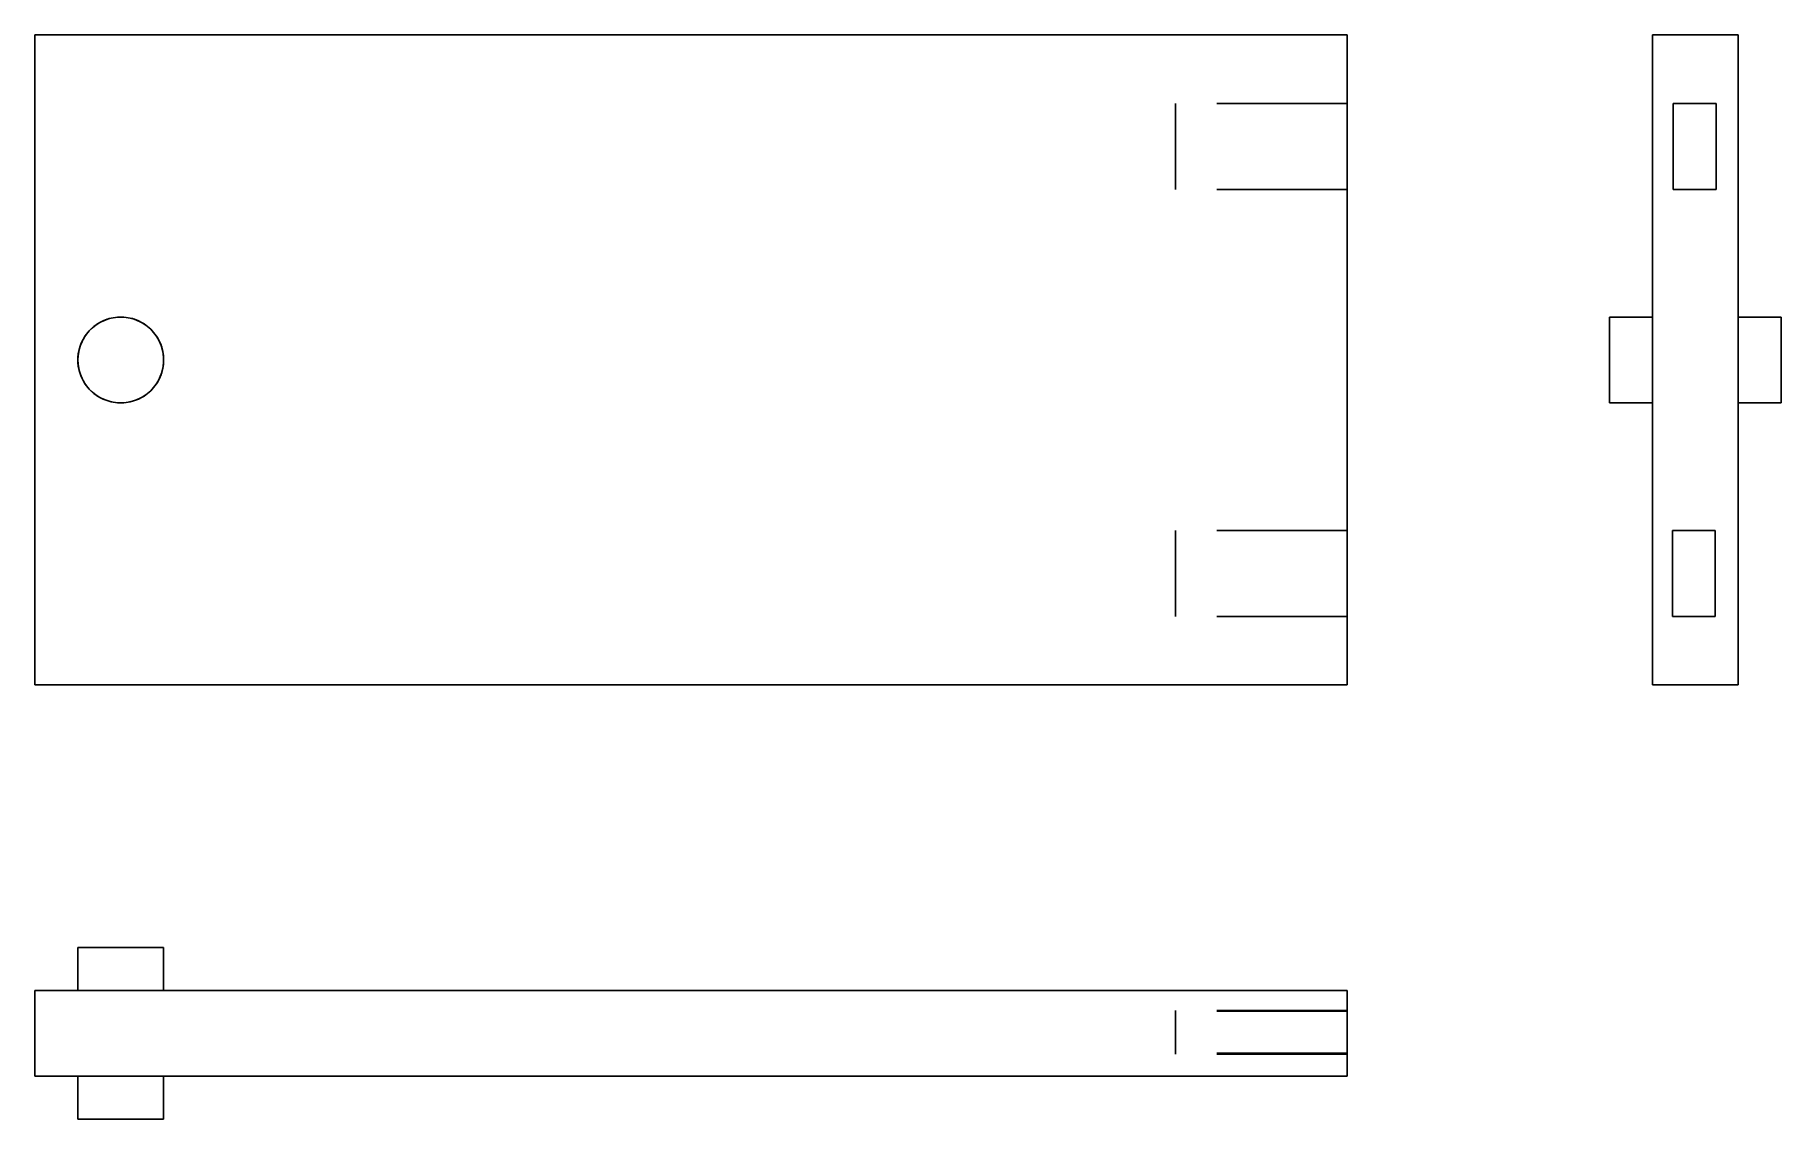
# Model space of a CAD drawing. Extents: x 0 to 1.34, y 0 to 0.83.
import ezdxf

# ---------------------------------------------------------------- set-up
doc = ezdxf.new("R2010")
doc.units = 0
doc.linetypes.add('HIDDEN', pattern=[0.050346, 0.033581, -0.016765])
for name, color, linetype in [('FRONT', 7, 'CONTINUOUS'), ('FRONT_HID', 7, 'HIDDEN'), ('LEFT', 7, 'CONTINUOUS'), ('LEFT_HID', 7, 'HIDDEN'), ('TOP', 7, 'CONTINUOUS'), ('TOP_HID', 7, 'HIDDEN')]:
    doc.layers.add(name, color=color, linetype=linetype)

msp = doc.modelspace()

# ---------------------------------------------------------------- linework, layer by layer
at = {"layer": 'FRONT'}
for p, q in [((0, 0.831953), (0, 0.333104)), ((1.006936, 0.831953), (0, 0.831953)), ((1.006936, 0.333104), (1.006936, 0.831953)), ((0.039609, 0.602411), (0.041719, 0.604926)), ((0.041719, 0.604926), (0.044069, 0.607218)), ((0.044069, 0.607218), (0.046636, 0.609265)), ((0.046636, 0.609265), (0.049394, 0.611046)), ((0.049394, 0.611046), (0.052315, 0.612543)), ((0.052315, 0.612543), (0.055371, 0.613743)), ((0.055371, 0.613743), (0.058531, 0.614632)), ((0.058531, 0.614632), (0.061764, 0.615202)), ((0.061764, 0.615202), (0.065037, 0.615447)), ((0.065037, 0.615447), (0.068319, 0.615365)), ((0.068319, 0.615365), (0.071576, 0.614957)), ((0.071576, 0.614957), (0.074777, 0.614227)), ((0.074777, 0.614227), (0.077889, 0.613181)), ((0.077889, 0.613181), (0.080881, 0.611831)), ((0.080881, 0.611831), (0.083724, 0.61019)), ((0.083724, 0.61019), (0.086389, 0.608273)), ((0.086389, 0.608273), (0.088851, 0.606101)), ((0.088851, 0.606101), (0.091083, 0.603695)), ((0.091083, 0.603695), (0.093066, 0.601078)), ((0.033297, 0.587436), (0.033947, 0.590654)), ((0.033947, 0.590654), (0.034915, 0.593791)), ((0.034915, 0.593791), (0.03619, 0.596816)), ((0.03619, 0.596816), (0.03776, 0.599699)), ((0.03776, 0.599699), (0.039609, 0.602411)), ((0.093066, 0.601078), (0.094777, 0.598277)), ((0.094777, 0.598277), (0.096202, 0.595319)), ((0.096202, 0.595319), (0.097324, 0.592234)), ((0.097324, 0.592234), (0.098134, 0.589053)), ((0.03297, 0.58417), (0.033297, 0.587436)), ((0.03297, 0.580887), (0.03297, 0.58417)), ((0.033297, 0.577621), (0.03297, 0.580887)), ((0.033947, 0.574403), (0.033297, 0.577621)), ((0.098134, 0.589053), (0.098624, 0.585807)), ((0.098624, 0.57925), (0.098134, 0.576004)), ((0.098624, 0.585807), (0.098787, 0.582528)), ((0.098787, 0.582528), (0.098624, 0.57925)), ((0.034915, 0.571266), (0.033947, 0.574403)), ((0.03619, 0.568241), (0.034915, 0.571266)), ((0.03776, 0.565358), (0.03619, 0.568241)), ((0.039609, 0.562646), (0.03776, 0.565358)), ((0.093066, 0.563979), (0.091083, 0.561362)), ((0.094777, 0.56678), (0.093066, 0.563979)), ((0.096202, 0.569738), (0.094777, 0.56678)), ((0.097324, 0.572822), (0.096202, 0.569738)), ((0.098134, 0.576004), (0.097324, 0.572822)), ((0.041719, 0.560131), (0.039609, 0.562646)), ((0.044069, 0.557839), (0.041719, 0.560131)), ((0.046636, 0.555792), (0.044069, 0.557839)), ((0.049394, 0.554011), (0.046636, 0.555792)), ((0.052315, 0.552513), (0.049394, 0.554011)), ((0.055371, 0.551314), (0.052315, 0.552513)), ((0.058531, 0.550425), (0.055371, 0.551314)), ((0.061764, 0.549855), (0.058531, 0.550425)), ((0.065037, 0.549609), (0.061764, 0.549855)), ((0.068319, 0.549691), (0.065037, 0.549609)), ((0.071576, 0.550099), (0.068319, 0.549691)), ((0.074777, 0.55083), (0.071576, 0.550099)), ((0.077889, 0.551875), (0.074777, 0.55083)), ((0.080881, 0.553226), (0.077889, 0.551875)), ((0.083724, 0.554867), (0.080881, 0.553226)), ((0.086389, 0.556783), (0.083724, 0.554867)), ((0.088851, 0.558955), (0.086389, 0.556783)), ((0.091083, 0.561362), (0.088851, 0.558955)), ((0, 0.333104), (1.006936, 0.333104))]:
    msp.add_line(p, q, dxfattribs=at)
at = {"layer": 'FRONT_HID', "linetype": 'HIDDEN'}
for p, q in [((1.006936, 0.779266), (0.87522, 0.779266)), ((0.87522, 0.779266), (0.87522, 0.713408)), ((1.006936, 0.779266), (0.87522, 0.779266)), ((0.87522, 0.713408), (0.87522, 0.779266)), ((1.006936, 0.779266), (1.006936, 0.713408)), ((1.006936, 0.713408), (1.006936, 0.779266)), ((1.006936, 0.713408), (0.87522, 0.713408)), ((1.006936, 0.713408), (0.87522, 0.713408)), ((0.040633, 0.603695), (0.038651, 0.601078)), ((0.040633, 0.603695), (0.038651, 0.601078)), ((0.042866, 0.606101), (0.040633, 0.603695)), ((0.042866, 0.606101), (0.040633, 0.603695)), ((0.045327, 0.608273), (0.042866, 0.606101)), ((0.045327, 0.608273), (0.042866, 0.606101)), ((0.047993, 0.61019), (0.045327, 0.608273)), ((0.047993, 0.61019), (0.045327, 0.608273)), ((0.050836, 0.611831), (0.047993, 0.61019)), ((0.050836, 0.611831), (0.047993, 0.61019)), ((0.053828, 0.613181), (0.050836, 0.611831)), ((0.053828, 0.613181), (0.050836, 0.611831)), ((0.05694, 0.614227), (0.053828, 0.613181)), ((0.05694, 0.614227), (0.053828, 0.613181)), ((0.06014, 0.614957), (0.05694, 0.614227)), ((0.06014, 0.614957), (0.05694, 0.614227)), ((0.063397, 0.615365), (0.06014, 0.614957)), ((0.063397, 0.615365), (0.06014, 0.614957)), ((0.066679, 0.615447), (0.063397, 0.615365)), ((0.066679, 0.615447), (0.063397, 0.615365)), ((0.069953, 0.615202), (0.066679, 0.615447)), ((0.069953, 0.615202), (0.066679, 0.615447)), ((0.073186, 0.614632), (0.069953, 0.615202)), ((0.073186, 0.614632), (0.069953, 0.615202)), ((0.076346, 0.613743), (0.073186, 0.614632)), ((0.076346, 0.613743), (0.073186, 0.614632)), ((0.079402, 0.612543), (0.076346, 0.613743)), ((0.079402, 0.612543), (0.076346, 0.613743)), ((0.082323, 0.611046), (0.079402, 0.612543)), ((0.082323, 0.611046), (0.079402, 0.612543)), ((0.08508, 0.609265), (0.082323, 0.611046)), ((0.08508, 0.609265), (0.082323, 0.611046)), ((0.087647, 0.607218), (0.08508, 0.609265)), ((0.087647, 0.607218), (0.08508, 0.609265)), ((0.089997, 0.604926), (0.087647, 0.607218)), ((0.089997, 0.604926), (0.087647, 0.607218)), ((0.092107, 0.602411), (0.089997, 0.604926)), ((0.092107, 0.602411), (0.089997, 0.604926)), ((0.034392, 0.592234), (0.033582, 0.589053)), ((0.034392, 0.592234), (0.033582, 0.589053)), ((0.035515, 0.595319), (0.034392, 0.592234)), ((0.035515, 0.595319), (0.034392, 0.592234)), ((0.036939, 0.598277), (0.035515, 0.595319)), ((0.036939, 0.598277), (0.035515, 0.595319)), ((0.038651, 0.601078), (0.036939, 0.598277)), ((0.038651, 0.601078), (0.036939, 0.598277)), ((0.093956, 0.599699), (0.092107, 0.602411)), ((0.093956, 0.599699), (0.092107, 0.602411)), ((0.095526, 0.596816), (0.093956, 0.599699)), ((0.095526, 0.596816), (0.093956, 0.599699)), ((0.096801, 0.593791), (0.095526, 0.596816)), ((0.096801, 0.593791), (0.095526, 0.596816)), ((0.097769, 0.590654), (0.096801, 0.593791)), ((0.097769, 0.590654), (0.096801, 0.593791)), ((0.09842, 0.587436), (0.097769, 0.590654)), ((0.09842, 0.587436), (0.097769, 0.590654)), ((0.033093, 0.585807), (0.032929, 0.582528)), ((0.033093, 0.585807), (0.032929, 0.582528)), ((0.032929, 0.582528), (0.033093, 0.57925)), ((0.032929, 0.582528), (0.033093, 0.57925)), ((0.033582, 0.589053), (0.033093, 0.585807)), ((0.033582, 0.589053), (0.033093, 0.585807)), ((0.033093, 0.57925), (0.033582, 0.576004)), ((0.033093, 0.57925), (0.033582, 0.576004)), ((0.097769, 0.574403), (0.09842, 0.577621)), ((0.097769, 0.574403), (0.09842, 0.577621)), ((0.098746, 0.58417), (0.09842, 0.587436)), ((0.098746, 0.58417), (0.09842, 0.587436)), ((0.09842, 0.577621), (0.098746, 0.580887)), ((0.09842, 0.577621), (0.098746, 0.580887)), ((0.098746, 0.580887), (0.098746, 0.58417)), ((0.098746, 0.580887), (0.098746, 0.58417)), ((0.033582, 0.576004), (0.034392, 0.572822)), ((0.033582, 0.576004), (0.034392, 0.572822)), ((0.034392, 0.572822), (0.035515, 0.569738)), ((0.034392, 0.572822), (0.035515, 0.569738)), ((0.035515, 0.569738), (0.036939, 0.56678)), ((0.035515, 0.569738), (0.036939, 0.56678)), ((0.036939, 0.56678), (0.038651, 0.563979)), ((0.036939, 0.56678), (0.038651, 0.563979)), ((0.038651, 0.563979), (0.040633, 0.561362)), ((0.038651, 0.563979), (0.040633, 0.561362)), ((0.092107, 0.562646), (0.093956, 0.565358)), ((0.092107, 0.562646), (0.093956, 0.565358)), ((0.093956, 0.565358), (0.095526, 0.568241)), ((0.093956, 0.565358), (0.095526, 0.568241)), ((0.095526, 0.568241), (0.096801, 0.571266)), ((0.095526, 0.568241), (0.096801, 0.571266)), ((0.096801, 0.571266), (0.097769, 0.574403)), ((0.096801, 0.571266), (0.097769, 0.574403)), ((0.040633, 0.561362), (0.042866, 0.558955)), ((0.040633, 0.561362), (0.042866, 0.558955)), ((0.042866, 0.558955), (0.045327, 0.556783)), ((0.042866, 0.558955), (0.045327, 0.556783)), ((0.045327, 0.556783), (0.047993, 0.554867)), ((0.045327, 0.556783), (0.047993, 0.554867)), ((0.047993, 0.554867), (0.050836, 0.553226)), ((0.047993, 0.554867), (0.050836, 0.553226)), ((0.050836, 0.553226), (0.053828, 0.551875)), ((0.050836, 0.553226), (0.053828, 0.551875)), ((0.053828, 0.551875), (0.05694, 0.55083)), ((0.053828, 0.551875), (0.05694, 0.55083)), ((0.05694, 0.55083), (0.06014, 0.550099)), ((0.05694, 0.55083), (0.06014, 0.550099)), ((0.06014, 0.550099), (0.063397, 0.549691)), ((0.06014, 0.550099), (0.063397, 0.549691)), ((0.063397, 0.549691), (0.066679, 0.549609)), ((0.063397, 0.549691), (0.066679, 0.549609)), ((0.066679, 0.549609), (0.069953, 0.549855)), ((0.066679, 0.549609), (0.069953, 0.549855)), ((0.069953, 0.549855), (0.073186, 0.550425)), ((0.069953, 0.549855), (0.073186, 0.550425)), ((0.073186, 0.550425), (0.076346, 0.551314)), ((0.073186, 0.550425), (0.076346, 0.551314)), ((0.076346, 0.551314), (0.079402, 0.552513)), ((0.076346, 0.551314), (0.079402, 0.552513)), ((0.079402, 0.552513), (0.082323, 0.554011)), ((0.079402, 0.552513), (0.082323, 0.554011)), ((0.082323, 0.554011), (0.08508, 0.555792)), ((0.082323, 0.554011), (0.08508, 0.555792)), ((0.08508, 0.555792), (0.087647, 0.557839)), ((0.08508, 0.555792), (0.087647, 0.557839)), ((0.087647, 0.557839), (0.089997, 0.560131)), ((0.087647, 0.557839), (0.089997, 0.560131)), ((0.089997, 0.560131), (0.092107, 0.562646)), ((0.089997, 0.560131), (0.092107, 0.562646)), ((1.006936, 0.451648), (0.87522, 0.451648)), ((0.87522, 0.451648), (0.87522, 0.38579)), ((1.006936, 0.451648), (0.87522, 0.451648)), ((0.87522, 0.38579), (0.87522, 0.451648)), ((1.006936, 0.451648), (1.006936, 0.38579)), ((1.006936, 0.38579), (1.006936, 0.451648)), ((1.006936, 0.38579), (0.87522, 0.38579)), ((1.006936, 0.38579), (0.87522, 0.38579))]:
    msp.add_line(p, q, dxfattribs=at)
at = {"layer": 'LEFT'}
for p, q in [((1.241253, 0.831953), (1.307111, 0.831953)), ((1.241253, 0.831953), (1.241253, 0.333104)), ((1.307111, 0.831953), (1.307111, 0.333104)), ((1.208324, 0.549599), (1.208324, 0.615457)), ((1.208324, 0.615457), (1.241253, 0.615457)), ((1.34004, 0.615457), (1.307111, 0.615457)), ((1.34004, 0.615457), (1.34004, 0.582528)), ((1.34004, 0.582528), (1.34004, 0.549599)), ((1.208324, 0.549599), (1.241253, 0.549599)), ((1.34004, 0.549599), (1.307111, 0.549599)), ((1.241253, 0.333104), (1.307111, 0.333104))]:
    msp.add_line(p, q, dxfattribs=at)
at = {"layer": 'LEFT_HID', "linetype": 'HIDDEN'}
for p, q in [((1.257308, 0.713408), (1.257308, 0.779266)), ((1.257308, 0.779266), (1.290237, 0.779266)), ((1.257308, 0.779266), (1.290237, 0.779266)), ((1.257308, 0.713408), (1.257308, 0.779266)), ((1.290237, 0.779266), (1.290237, 0.713408)), ((1.290237, 0.779266), (1.290237, 0.713408)), ((1.290237, 0.713408), (1.257308, 0.713408)), ((1.290237, 0.713408), (1.257308, 0.713408)), ((1.208324, 0.615457), (1.208324, 0.582528)), ((1.241253, 0.549599), (1.241253, 0.615457)), ((1.241253, 0.615457), (1.241253, 0.582528)), ((1.307111, 0.549599), (1.307111, 0.615457)), ((1.307111, 0.615457), (1.307111, 0.582528)), ((1.34004, 0.549599), (1.34004, 0.615457)), ((1.208324, 0.582528), (1.208324, 0.549599)), ((1.241253, 0.582528), (1.241253, 0.549599)), ((1.307111, 0.582528), (1.307111, 0.549599)), ((1.25662, 0.38579), (1.25662, 0.451648)), ((1.25662, 0.451648), (1.289549, 0.451648)), ((1.25662, 0.451648), (1.289549, 0.451648)), ((1.25662, 0.38579), (1.25662, 0.451648)), ((1.289549, 0.451648), (1.289549, 0.38579)), ((1.289549, 0.451648), (1.289549, 0.38579)), ((1.289549, 0.38579), (1.25662, 0.38579)), ((1.289549, 0.38579), (1.25662, 0.38579))]:
    msp.add_line(p, q, dxfattribs=at)
at = {"layer": 'TOP'}
for p, q in [((0.032929, 0.131716), (0.098787, 0.131716)), ((0.032929, 0.131716), (0.032929, 0.098787)), ((0.098787, 0.098787), (0.098787, 0.131716)), ((0, 0.098787), (0, 0.032929)), ((1.006936, 0.098787), (0, 0.098787)), ((1.006936, 0.098787), (1.006936, 0.032929)), ((1.006936, 0.032929), (0, 0.032929)), ((0.032929, 0.032929), (0.032929, 0)), ((0.098787, 0), (0.098787, 0.032929)), ((0.098787, 0), (0.032929, 0))]:
    msp.add_line(p, q, dxfattribs=at)
at = {"layer": 'TOP_HID', "linetype": 'HIDDEN'}
for p, q in [((0.098787, 0.098787), (0.032929, 0.098787)), ((0.032929, 0.098787), (0.098787, 0.098787)), ((1.006936, 0.08342), (0.87522, 0.08342)), ((0.87522, 0.08342), (0.87522, 0.050491)), ((0.87522, 0.050491), (0.87522, 0.08342)), ((1.006936, 0.08342), (0.87522, 0.08342)), ((1.006936, 0.082733), (0.87522, 0.082733)), ((0.87522, 0.082733), (0.87522, 0.049803)), ((1.006936, 0.082733), (0.87522, 0.082733)), ((0.87522, 0.049803), (0.87522, 0.082733)), ((1.006936, 0.050491), (1.006936, 0.08342)), ((1.006936, 0.08342), (1.006936, 0.050491)), ((1.006936, 0.049803), (1.006936, 0.082733)), ((1.006936, 0.082733), (1.006936, 0.049803)), ((1.006936, 0.050491), (0.87522, 0.050491)), ((1.006936, 0.050491), (0.87522, 0.050491)), ((1.006936, 0.049803), (0.87522, 0.049803)), ((1.006936, 0.049803), (0.87522, 0.049803)), ((0.032929, 0.032929), (0.098787, 0.032929)), ((0.098787, 0.032929), (0.032929, 0.032929))]:
    msp.add_line(p, q, dxfattribs=at)

doc.saveas('drawing.dxf')
